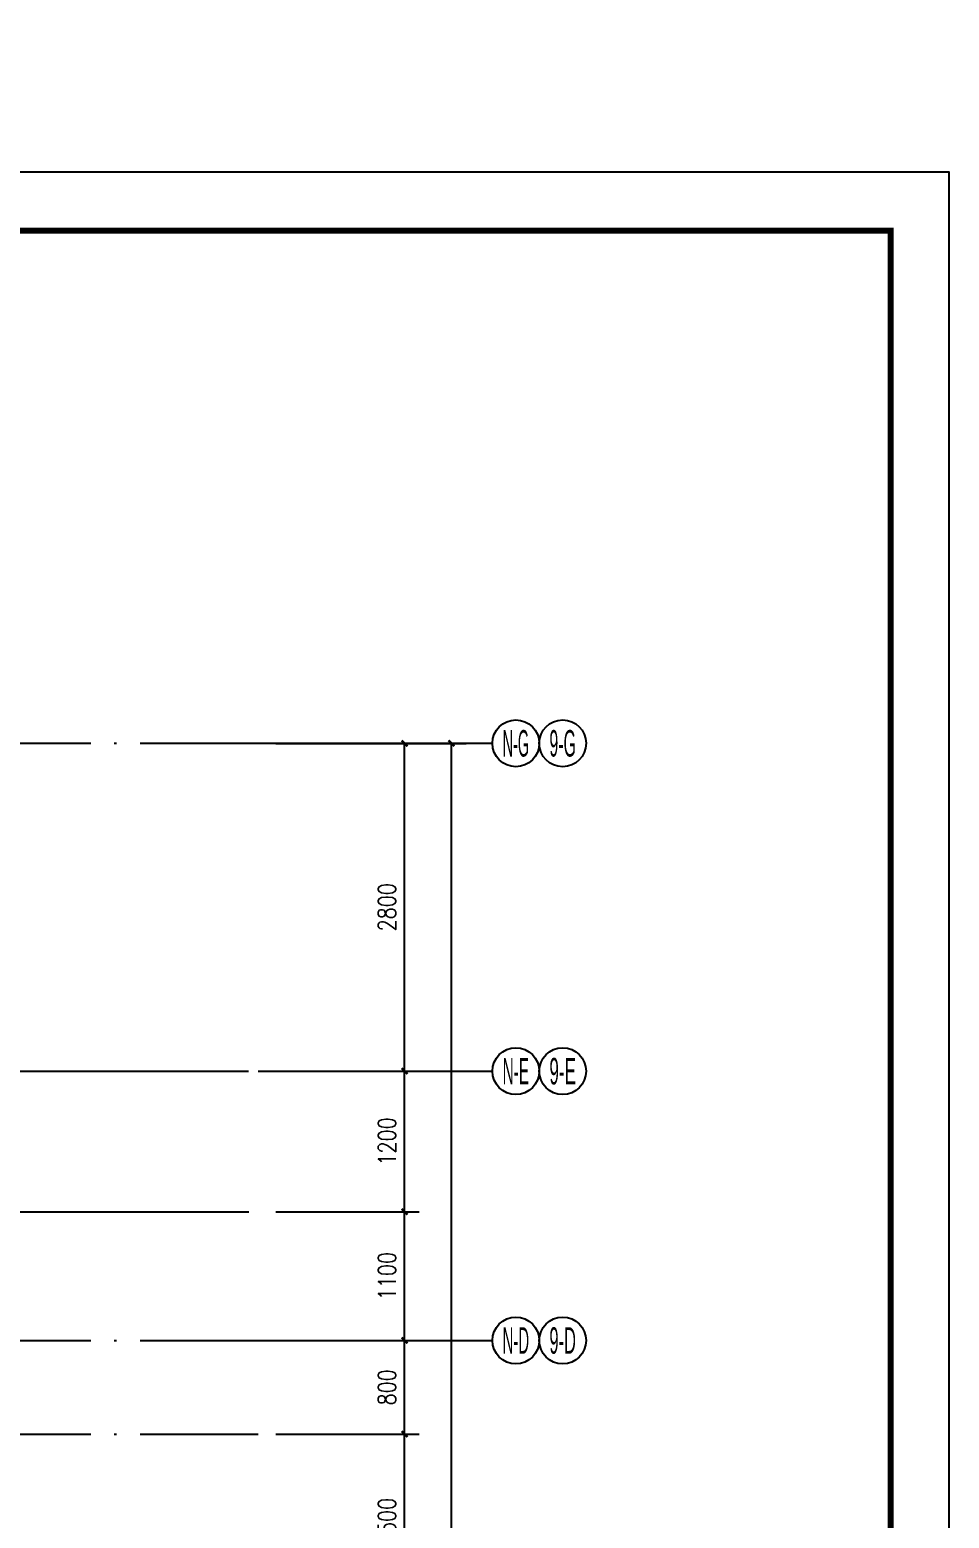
# Model space of a CAD drawing. Extents: x 718358 to 1668613, y -348838 to -159582.
# Drawn here: x 808383 to 816237, y -327912 to -315200 of the extents above; entities that cross this region are included whole.
import ezdxf
from ezdxf.enums import TextEntityAlignment as Align

# ---------------------------------------------------------------- set-up
doc = ezdxf.new("R2010")
doc.units = 0
doc.header["$LTSCALE"] = 1000
doc.linetypes.add('DOTE', pattern=[2.42, 2, -0.2, 0.02, -0.2])
for name, color, linetype in [('AXIS_TEXT', 7, 'Continuous'), ('建-图框', 4, 'Continuous'), ('建-轴标', 3, 'Continuous'), ('建-轴网', 14, 'DOTE')]:
    doc.layers.add(name, color=color, linetype=linetype)
doc.layers.add('栏杆', color=30, linetype='Continuous', lineweight=9)
doc.styles.add('_TCH_AXIS', font='gt宽度调整.shx', dxfattribs={"bigfont": 'gt国标汉字.shx'})
doc.styles.add('COMPLEX', font='COMPLEX')
doc.styles.add('DIM_FONT', font='SIMPLEX.shx', dxfattribs={"width": 0.8, "bigfont": 'GBCBIG.shx'})
doc.dimstyles.new('DIMN50', dxfattribs={"dimscale": 0.5, "dimtxt": 300, "dimasz": 100, "dimexe": 250, "dimexo": 300, "dimgap": 150, "dimtad": 1, "dimdec": 0, "dimzin": 0, "dimdsep": 46, "dimtxsty": 'DIM_FONT', "dimblk": 'ARCHTICK', "dimcen": 0.09, "dimdle": 1, "dimclrt": 7, "dimazin": 2, "dimtfac": 1, "dimtdec": 0, "dimtix": 1, "dimtmove": 2, "dimatfit": 3, "dimldrblk": 'ARCHTICK', "dimfxl": 1, "dimtolj": 1, "dimtzin": 0, "dimarcsym": 0})

# ---------------------------------------------------------------- blocks, each defined once
blk = doc.blocks.new('_ArchTick')
at = {"color": 0, "linetype": 'ByBlock', "const_width": 0.4}
blk.add_lwpolyline([(-0.5, -0.5), (0.5, 0.5)], dxfattribs=at)
blk = doc.blocks.new('*D202')
at = {"layer": 'Defpoints', "color": 0, "transparency": 16777216}
for p in [(810335, -321294), (811985, -321294), (810335, -337994)]:
    blk.add_point(p, dxfattribs=at)
at = {"layer": '建-轴标', "color": 0, "lineweight": -2, "transparency": 16777216}
for p, q in [((810485, -321294), (812110, -321294)), ((811985, -337994), (811985, -321293)), ((810485, -337994), (812110, -337994))]:
    blk.add_line(p, q, dxfattribs=at)
at = {"layer": '建-轴标', "color": 0, "lineweight": -2, "transparency": 16777216, "xscale": 50, "yscale": 50, "zscale": 50}
for p, rotation in [((811985, -321294), 90), ((811985, -337994), 270)]:
    blk.add_blockref('_ArchTick', p, dxfattribs=dict(at, rotation=rotation))
at = {"layer": '建-轴标', "color": 7, "transparency": 16777216, "insert": (811835, -329644), "char_height": 150, "attachment_point": 5, "rotation": 90, "style": 'DIM_FONT'}
blk.add_mtext('\\A1;16700', dxfattribs=at)
blk = doc.blocks.new('*D208')
at = {"layer": 'Defpoints', "color": 0, "transparency": 16777216}
for p in [(810335, -327194), (811585, -327194), (810335, -328694)]:
    blk.add_point(p, dxfattribs=at)
at = {"layer": '建-轴标', "color": 0, "lineweight": -2, "transparency": 16777216}
for p, q in [((810485, -327194), (811710, -327194)), ((811585, -328694), (811585, -327193)), ((810485, -328694), (811710, -328694))]:
    blk.add_line(p, q, dxfattribs=at)
at = {"layer": '建-轴标', "color": 0, "lineweight": -2, "transparency": 16777216, "xscale": 50, "yscale": 50, "zscale": 50}
for p, rotation in [((811585, -327194), 90), ((811585, -328694), 270)]:
    blk.add_blockref('_ArchTick', p, dxfattribs=dict(at, rotation=rotation))
at = {"layer": '建-轴标', "color": 7, "transparency": 16777216, "insert": (811435, -327944), "char_height": 150, "attachment_point": 5, "rotation": 90, "style": 'DIM_FONT'}
blk.add_mtext('\\A1;1500', dxfattribs=at)
blk = doc.blocks.new('*D209')
at = {"layer": 'Defpoints', "color": 0, "transparency": 16777216}
for p in [(810335, -326394), (811585, -326394), (810335, -327194)]:
    blk.add_point(p, dxfattribs=at)
at = {"layer": '建-轴标', "color": 0, "lineweight": -2, "transparency": 16777216}
for p, q in [((810485, -326394), (811710, -326394)), ((811585, -327194), (811585, -326393)), ((810485, -327194), (811710, -327194))]:
    blk.add_line(p, q, dxfattribs=at)
at = {"layer": '建-轴标', "color": 0, "lineweight": -2, "transparency": 16777216, "xscale": 50, "yscale": 50, "zscale": 50}
for p, rotation in [((811585, -326394), 90), ((811585, -327194), 270)]:
    blk.add_blockref('_ArchTick', p, dxfattribs=dict(at, rotation=rotation))
at = {"layer": '建-轴标', "color": 7, "transparency": 16777216, "insert": (811435, -326794), "char_height": 150, "attachment_point": 5, "rotation": 90, "style": 'DIM_FONT'}
blk.add_mtext('\\A1;800', dxfattribs=at)
blk = doc.blocks.new('*D210')
at = {"layer": 'Defpoints', "color": 0, "transparency": 16777216}
for p in [(810335, -325294), (811585, -325294), (810335, -326394)]:
    blk.add_point(p, dxfattribs=at)
at = {"layer": '建-轴标', "color": 0, "lineweight": -2, "transparency": 16777216}
for p, q in [((810485, -325294), (811710, -325294)), ((811585, -326394), (811585, -325293)), ((810485, -326394), (811710, -326394))]:
    blk.add_line(p, q, dxfattribs=at)
at = {"layer": '建-轴标', "color": 0, "lineweight": -2, "transparency": 16777216, "xscale": 50, "yscale": 50, "zscale": 50}
for p, rotation in [((811585, -325294), 90), ((811585, -326394), 270)]:
    blk.add_blockref('_ArchTick', p, dxfattribs=dict(at, rotation=rotation))
at = {"layer": '建-轴标', "color": 7, "transparency": 16777216, "insert": (811435, -325844), "char_height": 150, "attachment_point": 5, "rotation": 90, "style": 'DIM_FONT'}
blk.add_mtext('\\A1;1100', dxfattribs=at)
blk = doc.blocks.new('*D211')
at = {"layer": 'Defpoints', "color": 0, "transparency": 16777216}
for p in [(810335, -324094), (811585, -324094), (810335, -325294)]:
    blk.add_point(p, dxfattribs=at)
at = {"layer": '建-轴标', "color": 0, "lineweight": -2, "transparency": 16777216}
for p, q in [((810485, -324094), (811710, -324094)), ((811585, -325294), (811585, -324093)), ((810485, -325294), (811710, -325294))]:
    blk.add_line(p, q, dxfattribs=at)
at = {"layer": '建-轴标', "color": 0, "lineweight": -2, "transparency": 16777216, "xscale": 50, "yscale": 50, "zscale": 50}
for p, rotation in [((811585, -324094), 90), ((811585, -325294), 270)]:
    blk.add_blockref('_ArchTick', p, dxfattribs=dict(at, rotation=rotation))
at = {"layer": '建-轴标', "color": 7, "transparency": 16777216, "insert": (811435, -324694), "char_height": 150, "attachment_point": 5, "rotation": 90, "style": 'DIM_FONT'}
blk.add_mtext('\\A1;1200', dxfattribs=at)
blk = doc.blocks.new('*D212')
at = {"layer": 'Defpoints', "color": 0, "transparency": 16777216}
for p in [(810335, -321294), (811585, -321294), (810335, -324094)]:
    blk.add_point(p, dxfattribs=at)
at = {"layer": '建-轴标', "color": 0, "lineweight": -2, "transparency": 16777216}
for p, q in [((810485, -321294), (811710, -321294)), ((811585, -324094), (811585, -321293)), ((810485, -324094), (811710, -324094))]:
    blk.add_line(p, q, dxfattribs=at)
at = {"layer": '建-轴标', "color": 0, "lineweight": -2, "transparency": 16777216, "xscale": 50, "yscale": 50, "zscale": 50}
for p, rotation in [((811585, -321294), 90), ((811585, -324094), 270)]:
    blk.add_blockref('_ArchTick', p, dxfattribs=dict(at, rotation=rotation))
at = {"layer": '建-轴标', "color": 7, "transparency": 16777216, "insert": (811435, -322694), "char_height": 150, "attachment_point": 5, "rotation": 90, "style": 'DIM_FONT'}
blk.add_mtext('\\A1;2800', dxfattribs=at)
blk = doc.blocks.new('_AXISO')
blk.add_circle((0, 0), 0.5)
at = {"layer": 'AXIS_TEXT', "style": 'COMPLEX', "width": 1.041667}
blk.add_attdef('A', text='', height=0.56, dxfattribs=at).set_placement((-0.25, -0.28), (0.25, -0.28), align=Align.FIT)

msp = doc.modelspace()

# ---------------------------------------------------------------- hatches: boundary and pattern name
at = {"layer": '栏杆'}
h = msp.add_hatch(dxfattribs=at)
h.set_pattern_fill('ANSI32', color=256, scale=30, angle=135, style=0)
h.set_pattern_definition([(180, (17902.31, -271738.07), (-1e-14, -142.875), []), (180, (17854.68, -271690.44), (-1e-14, -142.875), [])])
h.paths.add_polyline_path([(810231.4, -315199.6), (808531.4, -315199.6), (808531.4, -315249.6), (810231.4, -315249.6)])
h = msp.add_hatch(dxfattribs=at)
h.set_pattern_fill('ANSI32', color=256, scale=30, angle=135, style=0)
h.set_pattern_definition([(180, (17902.31, -274380.09), (-1e-14, -142.875), []), (180, (17854.68, -274332.46), (-1e-14, -142.875), [])])
h.paths.add_polyline_path([(810231.4, -317841.6), (808531.4, -317841.6), (808531.4, -317891.6), (810231.4, -317891.6)])

# ---------------------------------------------------------------- linework, layer by layer
at = {"layer": '建-图框'}
msp.add_lwpolyline([(763686.8, -346115.8), (816236.8, -346115.8), (816236.8, -316415.8), (763686.8, -316415.8)], close=True, dxfattribs=at)
at = {"layer": '建-图框', "const_width": 50}
msp.add_lwpolyline([(764936.8, -345615.8), (815736.8, -345615.8), (815736.8, -316915.8), (764936.8, -316915.8)], close=True, dxfattribs=at)
at = {"layer": '建-轴标'}
for p, q in [((810335.2, -321293.8), (812335.2, -321293.8)), ((810335.2, -324093.8), (812335.2, -324093.8)), ((810335.2, -326393.8), (812335.2, -326393.8))]:
    msp.add_line(p, q, dxfattribs=at)
at = {"layer": '建-轴网'}
for p, q in [((768185.2, -321293.8), (810335.2, -321293.8)), ((784053, -324093.8), (810335.2, -324093.8)), ((805835.2, -325293.8), (810335.2, -325293.8)), ((768185.2, -326393.8), (810335.2, -326393.8)), ((768185.2, -327193.8), (810335.2, -327193.8))]:
    msp.add_line(p, q, dxfattribs=at)

# ---------------------------------------------------------------- block references
at = {"layer": '建-轴标'}
ref = msp.add_blockref('_AXISO', (812535.2, -321293.8), dxfattribs=dict(at, xscale=400, yscale=400, zscale=400))
ref.add_attrib('A', 'N-G', dxfattribs={"height": 226.27, "style": '_TCH_AXIS', "width": 0.313433}).set_placement((812422, -321406.9), (812648.3, -321406.9), align=Align.FIT)
ref = msp.add_blockref('_AXISO', (812935.2, -321293.8), dxfattribs=dict(at, xscale=400, yscale=400, zscale=400))
ref.add_attrib('A', '9-G', dxfattribs={"height": 226.27, "style": '_TCH_AXIS', "width": 0.328125}).set_placement((812822, -321406.9), (813048.3, -321406.9), align=Align.FIT)
ref = msp.add_blockref('_AXISO', (812535.2, -324093.8), dxfattribs=dict(at, xscale=400, yscale=400, zscale=400))
ref.add_attrib('A', 'N-E', dxfattribs={"height": 226.27, "style": '_TCH_AXIS', "width": 0.323077}).set_placement((812422, -324206.9), (812648.3, -324206.9), align=Align.FIT)
ref = msp.add_blockref('_AXISO', (812935.2, -324093.8), dxfattribs=dict(at, xscale=400, yscale=400, zscale=400))
ref.add_attrib('A', '9-E', dxfattribs={"height": 226.27, "style": '_TCH_AXIS', "width": 0.33871}).set_placement((812822, -324206.9), (813048.3, -324206.9), align=Align.FIT)
ref = msp.add_blockref('_AXISO', (812535.2, -326393.8), dxfattribs=dict(at, xscale=400, yscale=400, zscale=400))
ref.add_attrib('A', 'N-D', dxfattribs={"height": 226.27, "style": '_TCH_AXIS', "width": 0.318182}).set_placement((812422, -326506.9), (812648.3, -326506.9), align=Align.FIT)
ref = msp.add_blockref('_AXISO', (812935.2, -326393.8), dxfattribs=dict(at, xscale=400, yscale=400, zscale=400))
ref.add_attrib('A', '9-D', dxfattribs={"height": 226.27, "style": '_TCH_AXIS', "width": 0.333333}).set_placement((812822, -326506.9), (813048.3, -326506.9), align=Align.FIT)

# ---------------------------------------------------------------- dimensions: what is measured, and where the dimension line sits
for p1, p2, distance, picture, middle in [((810335.2, -337993.8), (810335.2, -321293.8), -1650, '*D202', (811835.2, -329643.8)), ((810335.2, -324093.8), (810335.2, -321293.8), -1250, '*D212', (811435.2, -322693.8)), ((810335.2, -325293.8), (810335.2, -324093.8), -1250, '*D211', (811435.2, -324693.8)), ((810335.2, -326393.8), (810335.2, -325293.8), -1250, '*D210', (811435.2, -325843.8)), ((810335.2, -327193.8), (810335.2, -326393.8), -1250, '*D209', (811435.2, -326793.8)), ((810335.2, -328693.8), (810335.2, -327193.8), -1250, '*D208', (811435.2, -327943.8))]:
    dim = msp.add_aligned_dim(p1=p1, p2=p2, distance=distance, dimstyle='DIMN50', dxfattribs=at)
    dim.commit()
    dim.dimension.update_dxf_attribs({"geometry": picture, "text_midpoint": middle})

doc.saveas('drawing.dxf')
